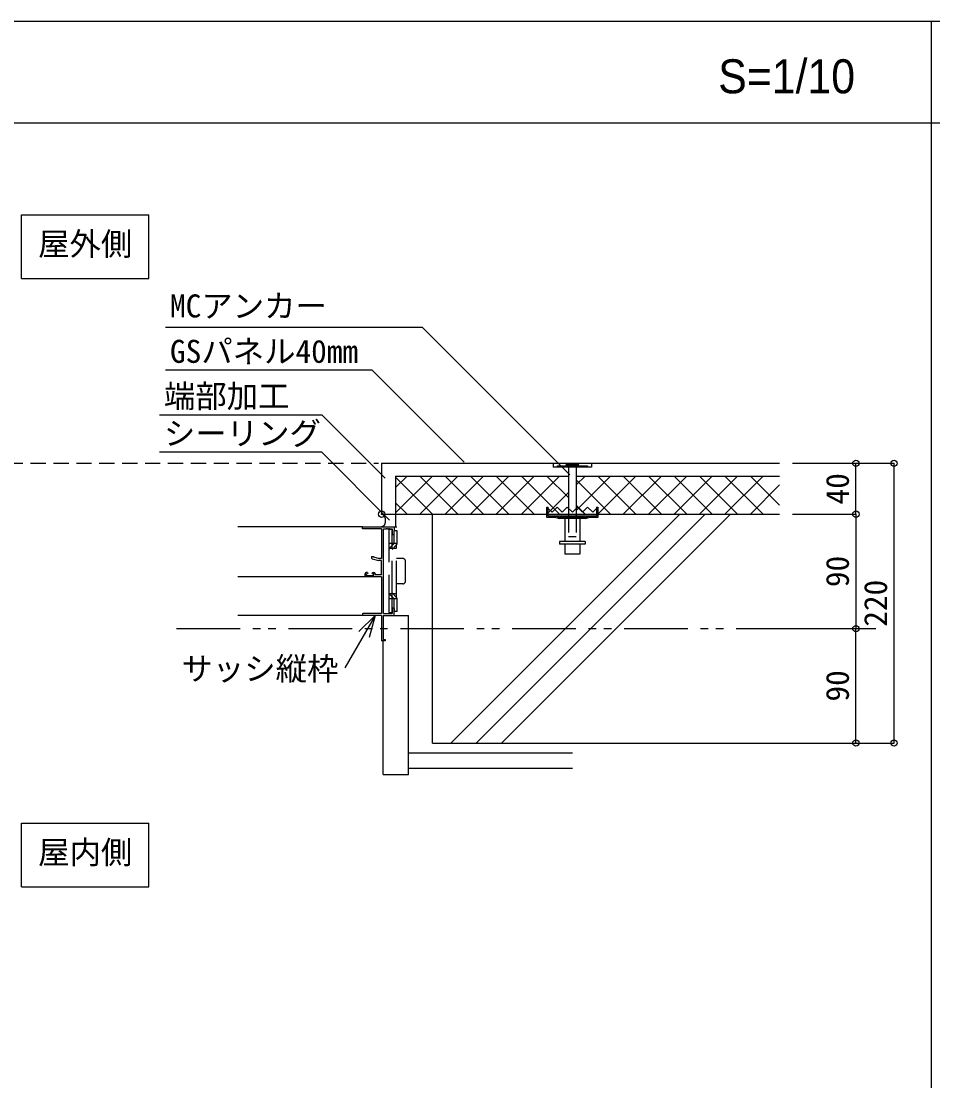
# Model space of a CAD drawing. Units: millimetres, scale not verified. Extents: x 3821 to 7821, y 4568 to 7368.
# Drawn here: x 4438 to 5155, y 6535 to 7368 of the extents above; entities that cross this region are included whole.
import ezdxf
from ezdxf.enums import TextEntityAlignment as Align

# ---------------------------------------------------------------- set-up
doc = ezdxf.new("R2010")
doc.units = ezdxf.units.MM
doc.header["$LTSCALE"] = 10
doc.header["$PDMODE"] = 32
doc.header["$PDSIZE"] = 5
for name, pattern in [('DASHED1', [1.8, 1.2, -0.6]), ('DASHED3', [4, 3, -1]), ('DOUBLE_CHAIN1', [8.8, 5, -1, 0.6, -0.6, 0.6, -1])]:
    doc.linetypes.add(name, pattern=pattern)
for name, color, linetype in [('0-0', 7, 'Continuous'), ('2-0', 4, 'Continuous'), ('2-1', 4, 'Continuous'), ('2-2', 4, 'Continuous'), ('2-3', 7, 'Continuous'), ('2-4', 7, 'Continuous')]:
    doc.layers.add(name, color=color, linetype=linetype)
doc.styles.add('Arial', font='')
doc.styles.add('ＭＳ ゴシック', font='')
doc.styles.get('Arial').set_extended_font_data('Arial')
doc.styles.get('ＭＳ ゴシック').set_extended_font_data('MS Gothic')

msp = doc.modelspace()

# ---------------------------------------------------------------- linework, layer by layer
at = {"layer": '0-0', "color": 6}
msp.add_line((3820.85, 7368.18), (7820.85, 7368.18), dxfattribs=at)
at = {"layer": '0-0', "color": 3}
for p, q in [((5154.18, 4818.18), (5154.18, 7368.18)), ((3820.85, 7288.18), (7820.85, 7288.18))]:
    msp.add_line(p, q, dxfattribs=at)
at = {"layer": '2-0'}
for p, q in [((4438.59, 7165.93), (4438.59, 7215.93)), ((4438.59, 7215.93), (4538.59, 7215.93)), ((4538.59, 7165.93), (4538.59, 7215.93)), ((4438.59, 7165.93), (4538.59, 7165.93)), ((4546.92, 7058.65), (4674.61, 7058.65)), ((4724.45, 7008.81), (4674.61, 7058.65)), ((4721.68, 7020.5), (4721.68, 6980.5)), ((4721.68, 7020.5), (5034.68, 7020.5)), ((4732.68, 7010.5), (4732.68, 6980.5)), ((4732.68, 7010.5), (4868.68, 7010.5)), ((4761.68, 7010.5), (4732.68, 6981.5)), ((4741.68, 7010.5), (4732.68, 7001.5)), ((4761.68, 6980.5), (4732.68, 7009.5)), ((4781.68, 6980.5), (4751.68, 7010.5)), ((4781.68, 7010.5), (4751.68, 6980.5)), ((4801.68, 6980.5), (4771.68, 7010.5)), ((4801.68, 7010.5), (4771.68, 6980.5)), ((4821.68, 6980.5), (4791.68, 7010.5)), ((4821.68, 7010.5), (4791.68, 6980.5)), ((4841.68, 6980.5), (4811.68, 7010.5)), ((4841.68, 7010.5), (4811.68, 6980.5)), ((4861.68, 6980.5), (4831.68, 7010.5)), ((4861.68, 7010.5), (4831.68, 6980.5)), ((4868.68, 6993.5), (4851.68, 7010.5)), ((4874.68, 7010.5), (5034.68, 7010.5)), ((4901.68, 7010.5), (4874.68, 6983.5)), ((4881.68, 7010.5), (4874.68, 7003.5)), ((4921.68, 6980.5), (4891.68, 7010.5)), ((4921.68, 7010.5), (4891.68, 6980.5)), ((4941.68, 6980.5), (4911.68, 7010.5)), ((4941.68, 7010.5), (4911.68, 6980.5)), ((4961.68, 6980.5), (4931.68, 7010.5)), ((4961.68, 7010.5), (4931.68, 6980.5)), ((4981.68, 6980.5), (4951.68, 7010.5)), ((4981.68, 7010.5), (4951.68, 6980.5)), ((5001.68, 6980.5), (4971.68, 7010.5)), ((5001.68, 7010.5), (4971.68, 6980.5)), ((5021.68, 6980.5), (4991.68, 7010.5)), ((5021.68, 7010.5), (4991.68, 6980.5)), ((5034.68, 6987.5), (5011.68, 7010.5)), ((4901.68, 6980.5), (4874.68, 7007.5)), ((5034.68, 7003.5), (5011.68, 6980.5)), ((4868.68, 6997.5), (4851.68, 6980.5)), ((4741.68, 6980.5), (4732.68, 6989.5)), ((4881.68, 6980.5), (4874.68, 6987.5)), ((4721.68, 6980.5), (5024.68, 6980.5)), ((4956.08, 6980.5), (4776.08, 6800.5)), ((4976.08, 6980.5), (4796.08, 6800.5)), ((4996.08, 6980.5), (4816.08, 6800.5)), ((4438.59, 6687.47), (4438.59, 6737.47)), ((4438.59, 6737.47), (4538.59, 6737.47)), ((4538.59, 6687.47), (4538.59, 6737.47)), ((4438.59, 6687.47), (4538.59, 6687.47))]:
    msp.add_line(p, q, dxfattribs=at)
at = {"layer": '2-0', "color": 3}
for p, q in [((4761.68, 6800.5), (4761.68, 6980.5)), ((4761.68, 6980.5), (5034.68, 6980.5)), ((4761.68, 6800.5), (5044.68, 6800.5))]:
    msp.add_line(p, q, dxfattribs=at)
at = {"layer": '2-0', "linetype": 'DOUBLE_CHAIN1'}
msp.add_line((4560.44, 6890.5), (5110.44, 6890.5), dxfattribs=at)
at = {"layer": '2-0'}
for points in [[(4869.75, 7011.52), (4753.9, 7127.37), (4551.71, 7127.37)], [(4786.61, 7021.5), (4714.38, 7093.74), (4551.71, 7093.74)], [(4727.89, 6975.88), (4674.61, 7029.16), (4546.92, 7029.16)]]:
    msp.add_lwpolyline(points, dxfattribs=at)
at = {"layer": '2-1'}
for p, q in [((5044.68, 7020.5), (5094.68, 7020.5)), ((5044.68, 7020.5), (5124.68, 7020.5)), ((5094.68, 6980.5), (5094.68, 7020.5)), ((5124.68, 6800.5), (5124.68, 7020.5)), ((5044.68, 6980.5), (5094.68, 6980.5)), ((5044.68, 6980.5), (5094.68, 6980.5)), ((5094.68, 6980.5), (5094.68, 6890.5)), ((5044.68, 6890.5), (5094.68, 6890.5)), ((5044.68, 6890.5), (5094.68, 6890.5)), ((5094.68, 6800.5), (5094.68, 6890.5)), ((5044.68, 6800.5), (5094.68, 6800.5)), ((5044.68, 6800.5), (5124.68, 6800.5))]:
    msp.add_line(p, q, dxfattribs=at)
for centre in [(5094.68, 7020.5), (5124.68, 7020.5), (5094.68, 6980.5), (5094.68, 6980.5), (5094.68, 6890.5), (5094.68, 6890.5), (5094.68, 6800.5), (5124.68, 6800.5)]:
    msp.add_circle(centre, 2.5, dxfattribs=at)
at = {"layer": '2-2', "color": 7, "linetype": 'DASHED1'}
msp.add_line((4265.66, 7020.5), (4719.18, 7020.5), dxfattribs=at)
at = {"layer": '2-2'}
msp.add_line((4732.68, 6980.5), (4732.68, 6970.5), dxfattribs=at)
for points in [[(4721.68, 6980.5), (4721.7, 6980.5), (4721.73, 6980.5), (4721.75, 6980.5), (4721.77, 6980.5), (4721.8, 6980.5), (4721.82, 6980.49), (4721.85, 6980.49), (4721.87, 6980.49), (4721.89, 6980.49), (4721.92, 6980.48), (4721.94, 6980.48), (4721.96, 6980.48), (4721.99, 6980.47), (4722.01, 6980.47), (4722.03, 6980.46), (4722.06, 6980.46), (4722.08, 6980.45), (4722.1, 6980.45), (4722.13, 6980.44), (4722.15, 6980.44), (4722.17, 6980.43), (4722.2, 6980.42), (4722.22, 6980.41), (4722.24, 6980.41), (4722.27, 6980.4), (4722.29, 6980.39), (4722.31, 6980.38), (4722.33, 6980.37), (4722.36, 6980.36), (4722.38, 6980.35), (4722.4, 6980.34), (4722.42, 6980.33), (4722.45, 6980.32), (4722.47, 6980.31), (4722.49, 6980.3), (4722.51, 6980.29), (4722.54, 6980.28), (4722.56, 6980.26), (4722.58, 6980.25)], [(4722.58, 6980.25), (4722.6, 6980.24), (4722.63, 6980.23), (4722.65, 6980.21), (4722.67, 6980.2), (4722.69, 6980.18), (4722.71, 6980.17), (4722.74, 6980.15), (4722.76, 6980.14), (4722.78, 6980.12), (4722.8, 6980.11), (4722.82, 6980.09), (4722.84, 6980.08), (4722.87, 6980.06), (4722.89, 6980.04), (4722.91, 6980.02), (4722.93, 6980.01), (4722.95, 6979.99), (4722.97, 6979.97), (4722.99, 6979.95), (4723.02, 6979.93), (4723.04, 6979.91), (4723.06, 6979.89), (4723.08, 6979.87), (4723.1, 6979.85), (4723.12, 6979.83), (4723.14, 6979.81), (4723.16, 6979.79), (4723.18, 6979.77), (4723.2, 6979.75), (4723.22, 6979.72), (4723.24, 6979.7), (4723.26, 6979.68), (4723.28, 6979.66), (4723.3, 6979.63), (4723.32, 6979.61), (4723.34, 6979.59), (4723.36, 6979.56), (4723.38, 6979.54), (4723.4, 6979.51)], [(4723.4, 6979.51), (4723.42, 6979.49), (4723.44, 6979.47), (4723.46, 6979.44), (4723.48, 6979.42), (4723.49, 6979.39), (4723.51, 6979.36), (4723.53, 6979.34), (4723.55, 6979.31), (4723.57, 6979.29), (4723.58, 6979.26), (4723.6, 6979.23), (4723.62, 6979.21), (4723.64, 6979.18), (4723.65, 6979.15), (4723.67, 6979.12), (4723.69, 6979.1), (4723.7, 6979.07), (4723.72, 6979.04), (4723.74, 6979.01), (4723.75, 6978.98), (4723.77, 6978.95), (4723.78, 6978.92), (4723.8, 6978.89), (4723.82, 6978.86), (4723.83, 6978.83), (4723.85, 6978.8), (4723.86, 6978.77), (4723.88, 6978.74), (4723.89, 6978.71), (4723.91, 6978.68), (4723.92, 6978.65), (4723.94, 6978.61), (4723.95, 6978.58), (4723.97, 6978.55), (4723.98, 6978.52), (4723.99, 6978.48), (4724.01, 6978.45), (4724.02, 6978.42), (4724.04, 6978.39)], [(4724.04, 6978.39), (4724.05, 6978.35), (4724.06, 6978.32), (4724.08, 6978.28), (4724.09, 6978.25), (4724.1, 6978.21), (4724.12, 6978.18), (4724.13, 6978.14), (4724.14, 6978.11), (4724.15, 6978.07), (4724.17, 6978.04), (4724.18, 6978), (4724.19, 6977.96), (4724.2, 6977.93), (4724.21, 6977.89), (4724.22, 6977.86), (4724.24, 6977.82), (4724.25, 6977.78), (4724.26, 6977.74), (4724.27, 6977.71), (4724.28, 6977.67), (4724.29, 6977.63), (4724.3, 6977.6), (4724.31, 6977.56), (4724.32, 6977.52), (4724.33, 6977.48), (4724.34, 6977.45), (4724.35, 6977.41), (4724.36, 6977.37), (4724.36, 6977.33), (4724.37, 6977.3), (4724.38, 6977.26), (4724.39, 6977.22), (4724.4, 6977.18), (4724.41, 6977.14), (4724.41, 6977.11), (4724.42, 6977.07), (4724.43, 6977.03), (4724.43, 6976.99), (4724.44, 6976.95)], [(4724.56, 6975.5), (4724.56, 6975.46), (4724.56, 6975.42), (4724.56, 6975.38), (4724.56, 6975.33), (4724.56, 6975.29), (4724.56, 6975.25), (4724.56, 6975.21), (4724.56, 6975.17), (4724.56, 6975.13), (4724.55, 6975.09), (4724.55, 6975.05), (4724.55, 6975), (4724.55, 6974.96), (4724.55, 6974.92), (4724.54, 6974.88), (4724.54, 6974.84), (4724.54, 6974.8), (4724.53, 6974.76), (4724.53, 6974.72), (4724.53, 6974.68), (4724.52, 6974.64), (4724.52, 6974.6), (4724.51, 6974.56), (4724.51, 6974.52), (4724.51, 6974.48), (4724.5, 6974.44), (4724.5, 6974.4), (4724.49, 6974.36), (4724.48, 6974.32), (4724.48, 6974.28), (4724.47, 6974.24), (4724.47, 6974.21), (4724.46, 6974.17), (4724.45, 6974.13), (4724.45, 6974.09), (4724.44, 6974.05), (4724.43, 6974.01), (4724.43, 6973.97), (4724.42, 6973.93)], [(4724.44, 6976.95), (4724.45, 6976.91), (4724.45, 6976.87), (4724.46, 6976.83), (4724.47, 6976.8), (4724.47, 6976.76), (4724.48, 6976.72), (4724.48, 6976.68), (4724.49, 6976.64), (4724.5, 6976.6), (4724.5, 6976.56), (4724.51, 6976.52), (4724.51, 6976.48), (4724.51, 6976.44), (4724.52, 6976.4), (4724.52, 6976.36), (4724.53, 6976.32), (4724.53, 6976.28), (4724.53, 6976.24), (4724.54, 6976.2), (4724.54, 6976.16), (4724.54, 6976.12), (4724.55, 6976.08), (4724.55, 6976.04), (4724.55, 6976), (4724.55, 6975.96), (4724.55, 6975.92), (4724.56, 6975.87), (4724.56, 6975.83), (4724.56, 6975.79), (4724.56, 6975.75), (4724.56, 6975.71), (4724.56, 6975.67), (4724.56, 6975.63), (4724.56, 6975.58), (4724.56, 6975.54), (4724.56, 6975.5)], [(4722.51, 6970.71), (4722.49, 6970.7), (4722.47, 6970.69), (4722.45, 6970.68), (4722.42, 6970.67), (4722.4, 6970.66), (4722.38, 6970.65), (4722.36, 6970.64), (4722.33, 6970.63), (4722.31, 6970.62), (4722.29, 6970.61), (4722.27, 6970.6), (4722.24, 6970.59), (4722.22, 6970.59), (4722.2, 6970.58), (4722.17, 6970.57), (4722.15, 6970.57), (4722.13, 6970.56), (4722.1, 6970.55), (4722.08, 6970.55), (4722.06, 6970.54), (4722.03, 6970.54), (4722.01, 6970.53), (4721.99, 6970.53), (4721.96, 6970.52), (4721.94, 6970.52), (4721.92, 6970.52), (4721.89, 6970.51), (4721.87, 6970.51), (4721.85, 6970.51), (4721.82, 6970.51), (4721.8, 6970.5), (4721.77, 6970.5), (4721.75, 6970.5), (4721.73, 6970.5), (4721.7, 6970.5), (4721.68, 6970.5)], [(4723.34, 6971.42), (4723.32, 6971.39), (4723.3, 6971.37), (4723.28, 6971.35), (4723.26, 6971.32), (4723.24, 6971.3), (4723.22, 6971.28), (4723.2, 6971.26), (4723.18, 6971.23), (4723.16, 6971.21), (4723.14, 6971.19), (4723.12, 6971.17), (4723.1, 6971.15), (4723.08, 6971.13), (4723.06, 6971.11), (4723.04, 6971.09), (4723.02, 6971.07), (4722.99, 6971.05), (4722.97, 6971.03), (4722.95, 6971.01), (4722.93, 6971), (4722.91, 6970.98), (4722.89, 6970.96), (4722.87, 6970.94), (4722.84, 6970.93), (4722.82, 6970.91), (4722.8, 6970.89), (4722.78, 6970.88), (4722.76, 6970.86), (4722.74, 6970.85), (4722.71, 6970.83), (4722.69, 6970.82), (4722.67, 6970.8), (4722.65, 6970.79), (4722.63, 6970.78), (4722.6, 6970.76), (4722.58, 6970.75), (4722.56, 6970.74), (4722.54, 6970.72), (4722.51, 6970.71)], [(4723.99, 6972.52), (4723.98, 6972.48), (4723.97, 6972.45), (4723.95, 6972.42), (4723.94, 6972.39), (4723.92, 6972.36), (4723.91, 6972.32), (4723.89, 6972.29), (4723.88, 6972.26), (4723.86, 6972.23), (4723.85, 6972.2), (4723.83, 6972.17), (4723.82, 6972.14), (4723.8, 6972.11), (4723.78, 6972.08), (4723.77, 6972.05), (4723.75, 6972.02), (4723.74, 6971.99), (4723.72, 6971.96), (4723.7, 6971.93), (4723.69, 6971.91), (4723.67, 6971.88), (4723.65, 6971.85), (4723.64, 6971.82), (4723.62, 6971.8), (4723.6, 6971.77), (4723.58, 6971.74), (4723.57, 6971.72), (4723.55, 6971.69), (4723.53, 6971.66), (4723.51, 6971.64), (4723.49, 6971.61), (4723.48, 6971.59), (4723.46, 6971.56), (4723.44, 6971.54), (4723.42, 6971.51), (4723.4, 6971.49), (4723.38, 6971.46), (4723.36, 6971.44), (4723.34, 6971.42)], [(4724.42, 6973.93), (4724.41, 6973.9), (4724.41, 6973.86), (4724.4, 6973.82), (4724.39, 6973.78), (4724.38, 6973.74), (4724.37, 6973.71), (4724.36, 6973.67), (4724.36, 6973.63), (4724.35, 6973.59), (4724.34, 6973.55), (4724.33, 6973.52), (4724.32, 6973.48), (4724.31, 6973.44), (4724.3, 6973.4), (4724.29, 6973.37), (4724.28, 6973.33), (4724.27, 6973.29), (4724.26, 6973.26), (4724.25, 6973.22), (4724.24, 6973.18), (4724.22, 6973.15), (4724.21, 6973.11), (4724.2, 6973.07), (4724.19, 6973.04), (4724.18, 6973), (4724.17, 6972.96), (4724.15, 6972.93), (4724.14, 6972.89), (4724.13, 6972.86), (4724.12, 6972.82), (4724.1, 6972.79), (4724.09, 6972.75), (4724.08, 6972.72), (4724.06, 6972.68), (4724.05, 6972.65), (4724.04, 6972.62), (4724.02, 6972.58), (4724.01, 6972.55), (4723.99, 6972.52)]]:
    msp.add_lwpolyline(points, dxfattribs=at)
at = {"layer": '2-2', "color": 7}
msp.add_point((4721.68, 6980.5), dxfattribs=at)
at = {"layer": '2-3'}
for p, q in [((4856.68, 7020.5), (4856.68, 7017.5)), ((4856.68, 7020.5), (4886.68, 7020.5)), ((4886.68, 7017.5), (4856.68, 7017.5)), ((4859.68, 7018.5), (4859.68, 7017.5)), ((4859.68, 7018.5), (4883.68, 7018.5)), ((4866.68, 7019.5), (4867.68, 7018.5)), ((4866.68, 7019.5), (4876.68, 7019.5)), ((4868.68, 7017.5), (4868.68, 6978)), ((4874.68, 7017.5), (4874.68, 6978)), ((4876.68, 7019.5), (4875.68, 7018.5)), ((4883.68, 7018.5), (4883.68, 7017.5)), ((4886.68, 7020.5), (4886.68, 7017.5)), ((4851.68, 6986), (4852.68, 6986)), ((4851.68, 6978), (4851.68, 6986)), ((4852.68, 6979), (4852.68, 6986)), ((4890.68, 6986), (4891.68, 6986)), ((4890.68, 6986), (4890.68, 6979)), ((4891.68, 6986), (4891.68, 6978)), ((4858.68, 6978), (4851.68, 6978)), ((4858.84, 6979), (4852.68, 6979)), ((4858.68, 6978), (4861.68, 6977)), ((4884.52, 6979), (4858.84, 6979)), ((4858.84, 6979), (4861.84, 6978)), ((4881.68, 6977), (4861.68, 6977)), ((4881.52, 6978), (4861.84, 6978)), ((4865.68, 6977), (4865.68, 6959)), ((4877.68, 6977), (4877.68, 6959)), ((4881.52, 6978), (4884.52, 6979)), ((4881.68, 6977), (4884.68, 6978)), ((4890.68, 6979), (4884.52, 6979)), ((4891.68, 6978), (4884.68, 6978)), ((4861.68, 6959), (4861.68, 6957)), ((4881.68, 6959), (4861.68, 6959)), ((4881.68, 6959), (4881.68, 6957)), ((4881.68, 6957), (4861.68, 6957)), ((4865.68, 6957), (4865.68, 6949)), ((4877.68, 6957), (4877.68, 6949)), ((4877.68, 6949), (4865.68, 6949))]:
    msp.add_line(p, q, dxfattribs=at)
at = {"layer": '2-3', "linetype": 'DASHED1'}
for p, q in [((4852.68, 6985), (4855.68, 6982)), ((4855.68, 6982), (4859.68, 6986)), ((4859.68, 6986), (4863.68, 6982)), ((4863.68, 6982), (4867.68, 6986)), ((4867.68, 6986), (4871.68, 6982)), ((4871.68, 6982), (4875.68, 6986)), ((4875.68, 6986), (4879.68, 6982)), ((4879.68, 6982), (4883.68, 6986)), ((4883.68, 6986), (4887.68, 6982)), ((4887.68, 6982), (4890.68, 6985)), ((4868.68, 6978), (4868.68, 6963)), ((4874.68, 6978), (4874.68, 6963)), ((4868.68, 6963), (4874.68, 6963))]:
    msp.add_line(p, q, dxfattribs=at)
at = {"layer": '2-4'}
for p, q in [((4706.68, 6970.5), (4608.66, 6970.5)), ((4706.68, 6968.86), (4706.68, 6970.5)), ((4706.68, 6970.5), (4733.68, 6970.5)), ((4721.6, 6968.86), (4706.68, 6968.86)), ((4725.77, 6968.86), (4725.38, 6968.86)), ((4725.77, 6968.86), (4726.37, 6968.86)), ((4726.77, 6968.86), (4726.37, 6968.86)), ((4726.77, 6968.86), (4727.36, 6968.86)), ((4727.76, 6968.86), (4727.36, 6968.86)), ((4731.24, 6970.5), (4731.54, 6970.2)), ((4731.54, 6970.2), (4731.54, 6967.72)), ((4731.54, 6967.72), (4731.54, 6967.32)), ((4731.54, 6965.03), (4731.54, 6967.32)), ((4730.4, 6964.53), (4729.9, 6965.03)), ((4730.4, 6964.53), (4731.04, 6964.53)), ((4731.54, 6965.03), (4731.04, 6964.53)), ((4713.64, 6946.83), (4713.94, 6947.13)), ((4713.64, 6946.83), (4713.64, 6946.4)), ((4713.94, 6947.13), (4715.43, 6947.13)), ((4714.38, 6945.44), (4719.61, 6944.05)), ((4715.43, 6947.13), (4715.43, 6946.86)), ((4715.43, 6946.86), (4719.82, 6945.69)), ((4721.6, 6944.05), (4719.61, 6944.05)), ((4721.6, 6932.91), (4721.6, 6944.05)), ((4708.67, 6931.76), (4708.67, 6933.6)), ((4710.46, 6934.6), (4709.66, 6934.6)), ((4709.66, 6933.4), (4709.96, 6933.7)), ((4709.66, 6932.36), (4709.66, 6933.4)), ((4710.66, 6933.7), (4709.96, 6933.7)), ((4710.46, 6934.6), (4710.95, 6934.1)), ((4710.95, 6934), (4710.66, 6933.7)), ((4710.95, 6934.1), (4710.95, 6934)), ((4714.34, 6934.1), (4714.83, 6934.6)), ((4714.34, 6934.1), (4714.34, 6934)), ((4714.63, 6933.7), (4714.34, 6934)), ((4714.63, 6933.7), (4715.33, 6933.7)), ((4714.83, 6934.6), (4715.63, 6934.6)), ((4715.33, 6933.7), (4715.63, 6933.4)), ((4715.63, 6932.36), (4715.63, 6933.4)), ((4716.62, 6933.6), (4716.62, 6932.91)), ((4721.6, 6932.91), (4716.62, 6932.91)), ((4709.16, 6931.27), (4608.66, 6931.27)), ((4709.16, 6931.27), (4708.67, 6931.76)), ((4721.6, 6931.27), (4709.16, 6931.27)), ((4709.66, 6932.36), (4715.63, 6932.36)), ((4706.98, 6900.88), (4608.66, 6900.88)), ((4716.54, 6900.88), (4692.8, 6859.77)), ((4716.54, 6900.88), (4703.81, 6888.15)), ((4706.68, 6902.22), (4706.98, 6902.52)), ((4706.68, 6902.22), (4706.68, 6901.18)), ((4706.98, 6900.88), (4706.68, 6901.18)), ((4721.6, 6900.88), (4706.98, 6900.88)), ((4716.54, 6900.88), (4711.88, 6883.49)), ((4721.6, 6900.88), (4721.6, 6881.29)), ((4722.79, 6900.88), (4722.79, 6881.89)), ((4722.79, 6900.88), (4742.79, 6900.88)), ((4723.24, 6902.52), (4729.9, 6902.52)), ((4729.9, 6906.35), (4730.4, 6906.85)), ((4729.9, 6906.35), (4729.9, 6902.52)), ((4730.4, 6906.85), (4731.04, 6906.85)), ((4731.04, 6906.85), (4731.54, 6906.35)), ((4731.54, 6901.18), (4731.24, 6900.88)), ((4731.54, 6906.35), (4731.54, 6904.06)), ((4731.54, 6904.06), (4731.54, 6903.67)), ((4731.54, 6901.18), (4731.54, 6903.67)), ((4742.79, 6775.88), (4742.79, 6900.88)), ((4721.89, 6880.99), (4721.6, 6881.29)), ((4724.58, 6880.99), (4721.89, 6880.99)), ((4722.79, 6881.89), (4724.58, 6881.89)), ((4722.79, 6775.88), (4722.79, 6881.29)), ((4724.58, 6881.89), (4724.58, 6880.99)), ((4742.79, 6792.88), (4871.68, 6792.88)), ((4722.79, 6775.88), (4742.79, 6775.88)), ((4742.79, 6780.88), (4871.68, 6780.88))]:
    msp.add_line(p, q, dxfattribs=at)
at = {"layer": '2-4', "linetype": 'DASHED3'}
for p, q in [((4729.9, 6968.51), (4727.61, 6968.51)), ((4733.83, 6967.52), (4731.54, 6967.52)), ((4731.54, 6957.62), (4731.54, 6967.52)), ((4733.83, 6957.5), (4733.83, 6967.52)), ((4733.43, 6957.57), (4727.61, 6957.57)), ((4733.43, 6953.59), (4727.61, 6953.59)), ((4728.05, 6954.13), (4731.49, 6957.57)), ((4729.9, 6952.75), (4733.25, 6956.09)), ((4731.49, 6957.57), (4731.54, 6957.62)), ((4733.43, 6913.81), (4733.43, 6957.57)), ((4738.4, 6945.64), (4733.43, 6945.64)), ((4740.39, 6927.73), (4740.39, 6943.65)), ((4738.4, 6925.75), (4733.43, 6925.75)), ((4733.43, 6917.79), (4727.61, 6917.79)), ((4731.49, 6913.81), (4728.05, 6917.25)), ((4733.25, 6915.29), (4729.9, 6918.63)), ((4733.43, 6913.81), (4727.61, 6913.81)), ((4729.9, 6902.87), (4729.9, 6913.81)), ((4731.54, 6913.76), (4731.49, 6913.81)), ((4731.54, 6903.86), (4731.54, 6913.76)), ((4733.83, 6903.86), (4733.83, 6913.88)), ((4733.83, 6903.86), (4731.54, 6903.86))]:
    msp.add_line(p, q, dxfattribs=at)
at = {"layer": '2-4'}
for points in [[(4721.6, 6968.86), (4721.6, 6945.69), (4719.82, 6945.69)], [(4723.24, 6902.52), (4723.24, 6968.86), (4725.38, 6968.86)], [(4727.76, 6968.86), (4729.9, 6968.86), (4729.9, 6965.03)], [(4721.6, 6931.27), (4721.6, 6902.52), (4706.98, 6902.52)]]:
    msp.add_lwpolyline(points, dxfattribs=at)
at = {"layer": '2-4', "linetype": 'DASHED3'}
for points in [[(4729.9, 6902.87), (4727.61, 6902.87), (4727.61, 6968.51)], [(4729.9, 6913.81), (4729.9, 6957.57), (4729.9, 6968.51)]]:
    msp.add_lwpolyline(points, dxfattribs=at)
for centre, start, end in [((4729.6, 6952.87), 135, 180), ((4731.84, 6957.5), 315, 323.13011), ((4731.84, 6957.5), 323.13011, 0), ((4738.4, 6943.65), 0, 90), ((4738.4, 6927.73), 270, 0), ((4729.6, 6918.51), 180, 225.00002), ((4731.84, 6913.88), 36.8699, 45), ((4731.84, 6913.88), 0, 36.8699)]:
    msp.add_arc(centre, 1.99, start, end, dxfattribs=at)
at = {"layer": '2-4'}
for centre, start, end in [((4714.63, 6946.4), 180, 255.0697), ((4709.66, 6933.6), 90, 180), ((4715.63, 6933.6), 0, 90)]:
    msp.add_arc(centre, 0.995, start, end, dxfattribs=at)

# ---------------------------------------------------------------- texts
at = {"layer": '0-0', "style": 'Arial', "width": 0.9}
msp.add_text('S=1/10', height=26.77, dxfattribs=at).set_placement((4986.4, 7303.42), align=Align.BOTTOM_LEFT)
at = {"layer": '2-0', "color": 7, "style": 'ＭＳ ゴシック'}
for s, p in [('屋外側', (4451.55, 7178.58)), ('MCアンカー', (4555.27, 7129.78)), ('GSパネル40mm', (4555.27, 7094.07)), ('端部加工', (4550.49, 7058.85)), ('シーリング', (4550.49, 7029.53)), ('屋内側', (4451.55, 6700.12))]:
    msp.add_text(s, height=18.1, dxfattribs=at).set_placement(p, align=Align.BOTTOM_LEFT)
at = {"layer": '2-1', "color": 7, "style": 'ＭＳ ゴシック'}
for s, p in [('40', (5094.58, 6988.15)), ('90', (5094.58, 6923.15)), ('220', (5124.58, 6891.98)), ('90', (5094.58, 6833.15))]:
    msp.add_text(s, height=18.1, rotation=90, dxfattribs=at).set_placement(p, align=Align.BOTTOM_LEFT)
at = {"layer": '2-4', "style": 'ＭＳ ゴシック'}
msp.add_text('サッシ縦枠', height=18.1, dxfattribs=at).set_placement((4564.28, 6844.47), align=Align.BOTTOM_LEFT)

doc.saveas('drawing.dxf')
